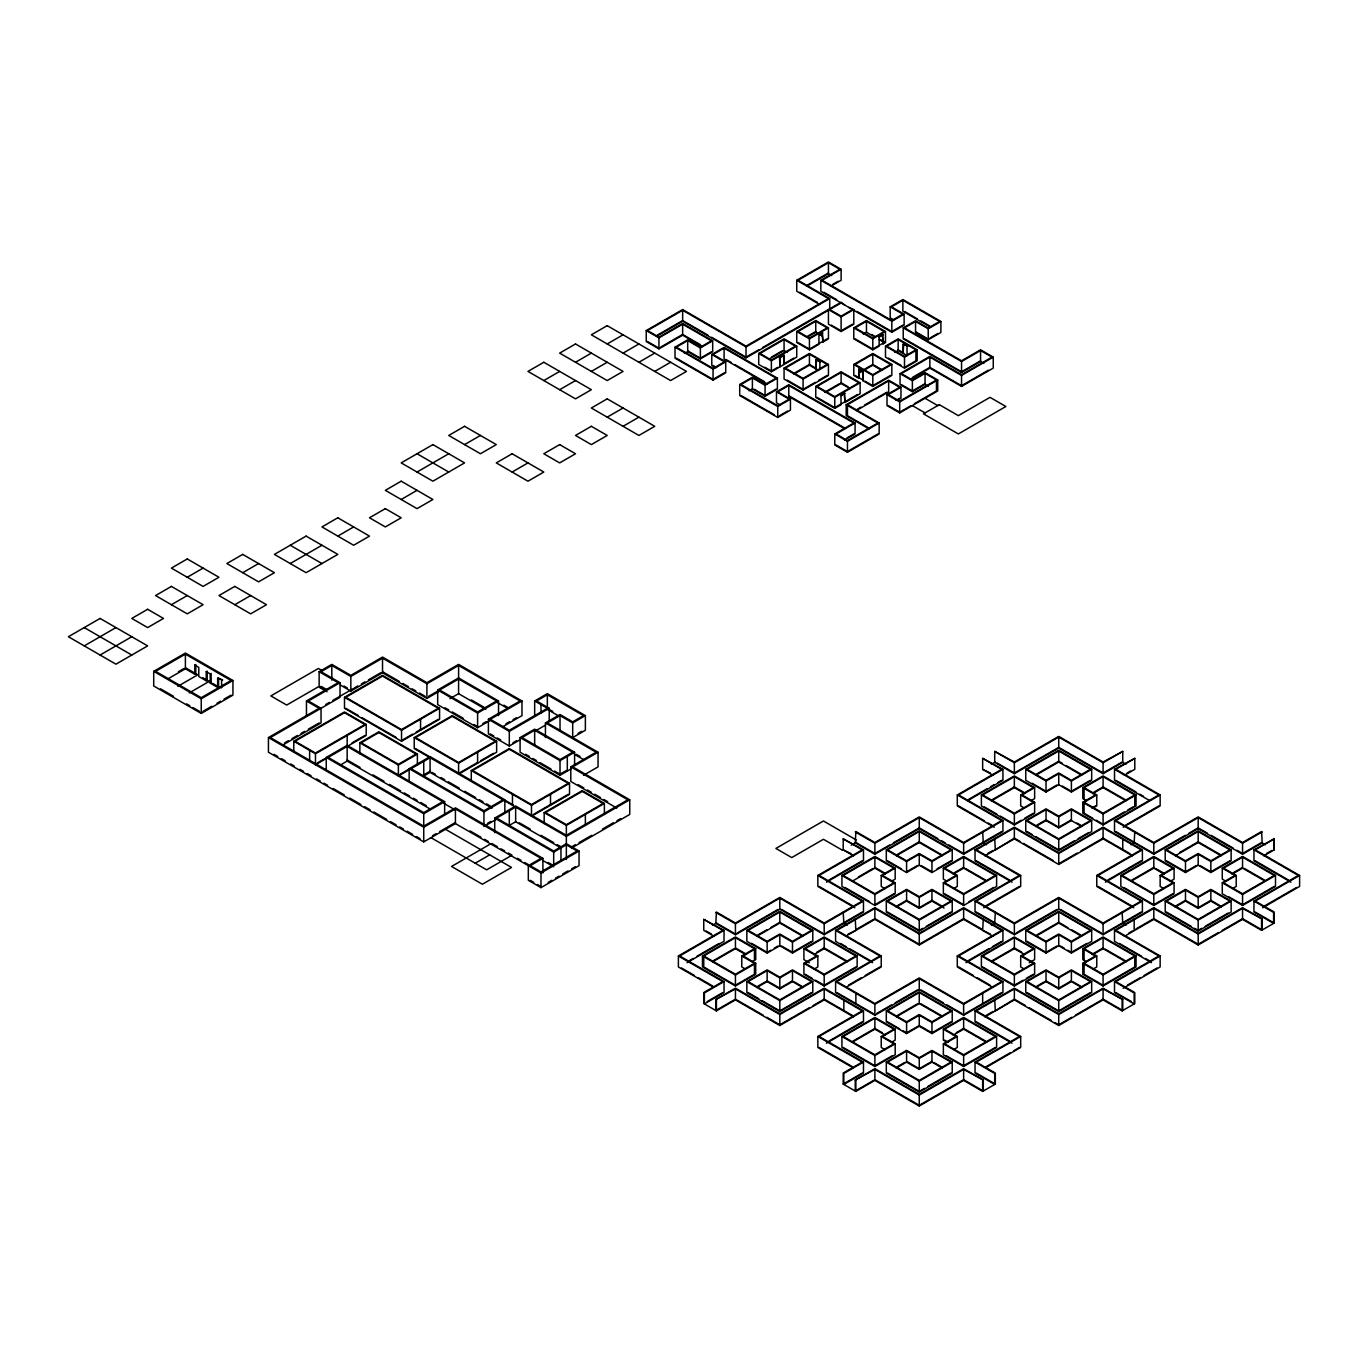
<?xml version="1.0" encoding="UTF-8"?>
<svg xmlns="http://www.w3.org/2000/svg" width="1368" height="1368" viewBox="0 0 1368 1368"><rect width="100%" height="100%" fill="white"/><g stroke="black" fill="none" stroke-linecap="round" stroke-linejoin="round"><path stroke-width="1.5" d="M187.262 577.262L203.097 568.113M84.252 645.884L115.938 627.587M543.814 380.56L559.666 371.412M575.518 362.263L591.352 353.115M607.204 343.966L623.056 334.801M171.41 604.707L187.262 595.559M702.417 346.6L682.649 335.177L658.931 348.874L646.243 341.538L646.243 330.56L682.649 309.561L746.039 346.155L828.444 298.583L796.74 280.269L796.74 291.264L819.637 304.466M852.52 309.561L841.115 316.145L829.709 309.561L829.709 298.583L746.039 346.891L682.649 310.279L647.509 330.56L658.931 337.161L682.649 323.464L712.677 340.803L712.677 351.781L700.382 358.895L687.694 351.576L684.445 353.457M100.086 655.033L131.79 636.736M242.717 572.696L258.569 563.548M417.035 472.046L448.738 453.749M464.573 444.6L480.424 435.452M559.666 389.709L575.518 380.56M591.352 371.412L607.204 362.263M623.056 353.115L638.907 343.966M657.17 335.245L682.649 320.539L707.991 335.177M656.76 336.203L682.649 321.275L746.039 357.869L841.115 302.961L891.833 332.253L904.128 325.139L904.128 314.161L891.457 306.842L902.863 300.259L939.628 321.48L928.222 328.063L915.551 320.745L903.239 327.858L903.239 338.837L961.55 372.506L980.565 361.528L983.831 363.409M646.243 330.56L658.931 337.879L682.649 324.199L711.411 340.803L700.382 347.181L687.694 339.863L675.023 347.181L675.023 358.159L713.053 380.116L725.724 372.797L725.724 361.819L713.053 354.5L724.099 348.122L776.118 378.166L765.071 384.528L752.4 377.209L739.712 384.528L739.712 395.506L777.759 417.462L790.43 410.143L790.43 399.165L777.759 391.846L788.789 385.485L853.786 423.003L834.771 433.981L834.771 444.959L847.459 452.278L879.145 433.981L879.145 423.003L847.459 404.706L847.459 415.684L868.577 427.893M660.744 347.079L682.649 334.442L700.313 344.651M290.255 563.548L321.959 545.251M337.81 536.102L353.645 526.936M401.2 499.491L417.035 490.342M638.907 362.263L654.742 353.115M712.677 340.803L700.382 347.917L687.694 340.598L676.288 347.181L713.053 368.402L724.459 361.819L711.788 354.5L711.788 365.478L715.413 367.564M234.8 604.707L250.652 595.559M796.74 280.269L828.444 261.972L841.115 269.291L841.115 280.269L830.735 286.271M840.858 302.824L820.834 291.264L820.834 280.269L839.849 269.291L828.444 262.707L798.006 280.269L829.709 298.583M654.742 371.412L670.594 362.263M807.308 285.16L828.444 272.95M806.966 286.083L828.444 273.685L831.693 275.567M841.115 269.291L822.1 280.269L891.833 320.539L902.863 314.161L890.192 306.842L890.192 317.821L893.817 319.907M153.712 671.346L185.398 653.049L232.936 680.495L232.936 695.132L201.25 713.429L153.712 685.984L153.712 671.346L201.25 698.791L232.936 680.495M185.398 654.143L155.61 671.346L201.25 697.697L231.038 680.495L185.398 654.143L185.398 668.781L167.871 678.904M711.411 351.781L700.382 358.159L687.694 350.841M832.924 284.27L838.122 281.278M711.788 354.5L724.099 347.387L777.383 378.166L777.383 389.145L765.071 396.241L752.4 388.922L749.134 390.803M512.128 472.046L527.962 462.897M607.204 417.154L623.056 408.006M178.353 671.756L183.637 668.713M194.82 674.236L194.82 665.087L195.778 664.523L195.778 673.689L194.82 674.236L185.398 668.781M675.023 347.181L713.053 369.138L725.724 361.819M623.056 426.303L638.907 417.154M758.847 349.729L746.039 357.133L711.616 337.263M762.506 347.609L841.115 302.243L844.843 305.115M177.874 686.308L197.762 674.817L185.398 667.687M206.243 680.819L206.243 671.671L207.184 671.124L207.184 680.272L206.243 680.819L198.787 676.51L198.787 667.362L194.82 665.087M724.459 372.797L713.053 379.381L676.288 358.159M758.71 353.474L784.069 338.837L796.74 346.155L796.74 357.133L771.381 371.771L758.71 364.452L758.71 353.474L771.381 360.793L796.74 346.155M822.886 332.886L818.936 335.177L818.936 344.326L809.428 349.815L796.74 342.496L796.74 331.518L815.755 320.539L828.444 327.858L828.444 338.837L822.886 342.034L822.254 332.527L822.886 342.034M784.069 339.572L759.975 353.474L771.381 360.058L795.475 346.155L784.069 339.572L784.069 350.55L768.577 359.476M815.755 321.258L798.006 331.518L809.428 338.101L827.161 327.858L815.755 321.258L815.755 332.253L806.881 337.366M848.793 307.407L853.786 309.561L853.786 324.199L841.115 331.518L828.444 324.199L828.444 309.561L841.115 316.88L853.786 309.561M189.28 692.892L209.167 681.418M771.381 357.133L782.257 350.858M807.12 336.511L815.755 331.518M217.649 678.254L222.556 679.999L217.649 678.254L217.649 687.403L218.606 686.856L218.606 677.707M206.243 671.671L210.193 673.962L210.193 683.111L211.151 682.564L211.151 673.398M796.74 331.518L809.428 338.837L828.444 327.858M784.069 355.304L780.102 357.595L780.102 366.744L779.469 357.219L784.069 355.304L784.069 364.452L783.436 354.928M819.62 334.048L822.254 332.527M777.383 378.166L765.071 385.263L752.4 377.944L740.994 384.528L777.759 405.766L789.165 399.165L776.477 391.846L776.477 402.825L780.102 404.928M777.845 367.308L771.381 371.036L764.866 367.274M783.436 364.093L793.748 358.125M827.161 338.837L809.428 349.079L798.006 342.496M842.739 329.842L852.52 324.199M784.069 368.112L809.428 353.474L828.444 364.452L828.444 375.43L803.084 390.068L784.069 379.09L784.069 368.112L803.084 379.09L828.444 364.452M883.112 334.715L879.145 337.007L879.145 346.155L872.801 349.815L853.786 338.837L853.786 327.858L866.474 320.539L885.489 331.518L885.489 342.496L883.112 343.864L882.48 334.356L883.112 343.864M890.192 306.842L902.863 299.524L940.893 321.48L940.893 332.458L928.222 339.777L915.551 332.458L915.551 321.48L904.505 327.858L961.55 360.793L980.565 349.815L993.254 357.133L993.254 368.112L961.55 386.409L929.864 368.112L910.25 379.432M809.428 354.209L785.335 368.112L803.084 378.355L827.161 364.452L809.428 354.209L809.428 365.188L793.936 374.131M866.474 321.258L855.068 327.858L872.801 338.101L884.224 331.518L866.474 321.258L866.474 332.253L875.349 337.366M202.994 711.326L211.766 706.264M217.016 703.237L220.522 701.203M224.027 699.185L231.038 695.132M815.909 359.784L820.509 361.699L815.909 359.784L815.909 368.933L816.559 359.425M794.928 372.814L809.428 364.452L816.559 368.573M863.208 334.134L866.474 332.253M820.834 280.269L891.833 321.258L904.128 314.161M776.118 389.145L765.071 395.506L754.213 389.23M776.477 391.846L788.789 384.75L855.068 423.003L855.068 433.981L844.689 439.983M853.786 327.858L872.801 338.837L885.489 331.518M882.48 334.356L879.145 337.007M902.863 325.139L891.833 331.518L856.966 311.391M815.123 382.39L803.084 389.333L787.113 380.116M818.56 380.389L827.161 375.43M884.224 342.496L872.801 349.079L855.068 338.837M739.712 384.528L777.759 406.484L790.43 399.165M326.046 690.344L319.137 686.343L319.137 671.705L331.808 664.386L350.841 675.365L382.527 657.067L426.901 682.683L458.588 664.386L521.977 700.98L521.977 715.618L502.62 726.801M520.199 739.712L509.306 746.005L488.393 733.915L488.393 719.277L520.079 700.98L458.588 665.481L426.901 683.778L382.527 658.162L350.841 676.459L331.808 665.481L321.035 671.705L340.051 682.683L340.051 697.321L270.334 737.574L423.738 826.152L455.424 807.855L542.908 858.352L542.908 872.989M844.979 393.334L841.012 395.608L841.012 404.757L834.771 408.365L815.755 397.387L815.755 386.409L841.115 371.771L860.13 382.749L860.13 393.727L844.979 402.483L844.347 392.958L844.979 402.483M858.813 378.32L853.786 375.43L853.786 364.452L872.801 353.474L891.833 364.452L891.833 375.43L872.801 386.409L862.763 380.612L862.763 371.463L858.813 369.172L858.813 378.32L858.813 369.172M885.489 346.155L898.16 338.837L917.176 349.815L917.176 360.793L904.505 368.112L885.489 357.133L885.489 346.155L904.505 357.133L917.176 349.815M841.115 372.506L817.021 386.409L834.771 396.652L858.865 382.749L841.115 372.506L841.115 383.485L825.622 392.428M872.801 354.209L855.068 364.452L872.801 374.695L890.551 364.452L872.801 354.209L872.801 365.188L858.608 373.378M915.91 349.815L898.16 339.572L886.755 346.155L904.505 356.398L915.91 349.815L915.91 360.793L904.505 367.376M915.551 321.48L928.222 328.799L940.893 321.48M779.384 415.804L787.54 411.084M903.085 344.223L907.668 346.155L903.085 344.223L903.085 353.389L903.718 343.864M824.818 392.154L839.302 383.792M858.984 372.438L872.801 364.452L881.454 369.446M894.911 352.431L898.16 350.55L907.035 355.663L907.035 346.514M862.763 371.463L862.763 380.612M929.847 338.101L938.003 333.399M306.466 715.618L306.466 700.98L338.152 682.683L319.137 671.705M340.051 682.683L308.364 700.98L321.035 708.299L321.035 722.937L283.005 744.91M815.755 386.409L834.771 397.387L860.13 382.749M853.786 364.452L872.801 375.43L891.833 364.452M844.347 392.958L841.012 395.608M857.445 394.548L834.771 407.63L817.021 397.387M890.551 375.43L872.801 385.673L864.969 381.159M268.436 737.574L423.738 827.247L455.424 808.95L540.993 858.352L528.322 865.67L528.322 880.308L540.993 887.627L579.04 865.67L579.04 851.033L540.993 872.989L455.424 823.587L423.738 841.884L268.436 752.229L268.436 737.574L319.137 708.299L306.466 700.98M325.823 704.434L329.346 702.417M332.869 700.382L353.252 688.6M354.346 687.967L357.869 685.932M361.391 683.914L364.914 681.88M368.437 679.845L380.766 672.731M869.073 428.902L846.193 415.684L846.193 404.706L888.653 380.184L900.965 387.298L900.965 398.276L897.34 400.362M928.308 386.255L925.059 384.374L912.37 391.693L900.058 384.579L900.058 373.601L929.864 356.398L961.55 374.695L991.988 357.133L980.565 350.55L961.55 361.528L903.239 327.858M340.461 685.111L350.841 691.096L382.527 672.799L426.901 698.415L439.231 691.302M847.459 404.706L888.653 380.92L899.699 387.298L887.011 394.617L887.011 405.595L899.699 412.914L937.73 390.957L937.73 379.979L925.059 372.66L912.37 379.979L901.341 373.601L929.864 357.133L961.55 375.43L993.254 357.133M344.497 697.321L382.527 675.365L439.573 708.299L439.573 719.277L401.542 741.251L344.497 708.299L344.497 697.321L401.542 730.255L439.573 708.299M857.257 409.288L860.951 407.151M864.644 405.031L886.806 392.24M912.336 377.5L929.864 367.376L961.55 385.673L988.397 370.181M856.402 410.52L888.653 391.898L888.653 380.92M284.732 742.807L288.357 740.721M291.965 738.635L297.403 735.488M301.028 733.402L304.654 731.316M308.279 729.212L319.137 722.937M900.965 387.298L888.294 394.617L899.699 401.2L936.464 379.979L936.464 390.957L914.405 403.697M900.058 373.601L912.37 380.697L925.059 373.378L936.464 379.979M293.778 752.229L293.778 741.234L344.497 711.959L366.197 724.493L366.197 735.471L315.478 764.746L315.478 753.768L366.197 724.493M855.068 423.003L836.036 433.981L847.459 440.581L877.88 423.003L846.193 404.706M896.074 400.362L899.699 398.276M925.059 383.638L912.37 390.957L901.341 384.579M887.011 394.617L899.699 401.935L937.73 379.979M846.877 437.982L853.786 433.981M980.565 360.793L961.55 371.771L904.505 338.837M834.771 433.981L847.459 441.3L879.145 423.003M910.729 405.817L899.699 412.178L888.294 405.595M877.88 433.981L847.459 451.56L836.036 444.959M489.812 720.662L477.603 727.708L437.674 704.64L437.674 690.002L458.588 677.929L498.533 700.98L498.533 715.618M428.663 696.312L437.469 691.233M326.251 769.979L326.251 757.427L347.164 745.355L444.651 801.631L444.651 814.182M317.308 762.968L324.609 758.744M352.055 742.892L364.914 735.471M359.852 753.768L359.852 742.79L378.868 731.812L417.394 754.059L417.394 765.037M449.952 698.655L458.588 693.661L485.76 709.342M340.256 765.088L347.164 761.087L429.877 808.847M401.542 740.515L412.572 734.137M416.248 732.017L438.307 719.277M414.23 737.574L452.261 715.618L496.635 741.234L496.635 752.229L458.588 774.185L458.588 763.207L414.23 737.574L414.23 748.57L566.352 836.395L629.742 799.801L629.742 814.439L571.79 847.904M437.674 690.002L477.603 713.07L498.533 700.98M359.852 742.79L398.379 765.037L417.394 754.059M482.801 723.604L486.256 721.62M521.977 700.98L490.291 719.277L509.306 730.255L547.337 708.299L534.666 700.98L534.666 715.618M409.152 781.231L409.152 768.696L430.065 756.607L504.86 799.801L504.86 812.353M400.157 774.254L409.032 769.124M534.666 700.98L547.337 693.661L585.367 715.618L585.367 730.255L572.696 737.574L572.696 722.937L585.367 715.618M545.439 737.574L545.439 722.937L560.025 714.524L572.696 721.842L583.469 715.618L547.337 694.756L536.564 700.98L549.235 708.299L549.235 720.851M505.989 723.757L509.512 721.723M513.034 719.688L516.557 717.653M424.61 774.408L430.065 771.244M492.035 808.129L430.065 772.356L423.738 776.015L423.738 761.377M488.393 719.277L509.306 731.367L549.235 708.299M458.588 763.207L496.635 741.234M570.952 768.97L560.025 775.28L520.079 752.229L520.079 737.574L534.666 729.161L574.594 752.229L574.594 764.763M458.588 773.45L476.97 762.831M480.647 760.711L493.523 753.289M512.932 742.807L516.557 740.721M534.666 730.255L521.977 737.574L560.025 759.548L572.696 752.229L534.666 730.255L534.666 744.91M572.696 722.937L560.025 715.618L547.337 722.937L598.055 752.229L598.055 766.867L583.555 775.229M534.717 731.333L545.61 725.04M471.276 770.526L509.306 748.57L569.533 783.334L569.533 794.312L531.485 816.269L531.485 805.29L471.276 770.526L471.276 779.674M326.251 757.427L423.738 813.704L444.651 801.631M578.083 733.368L581.674 731.299M520.079 737.574L560.025 760.642L574.594 752.229M432.527 835.711L436.05 833.676M439.573 831.641L455.424 822.493M502.962 799.801L483.947 810.779L411.05 768.696M409.152 768.696L483.947 811.874L504.86 799.801M616.797 808.061L570.798 781.504L570.798 766.867L596.14 752.229L545.439 722.937M566.352 770.526L560.025 774.185L554.587 771.039M598.055 752.229L572.696 766.867L629.742 799.801M494.72 832.736L494.72 818.098L515.65 806.026L566.352 835.301L627.844 799.801L570.798 766.867M487.401 823.416L490.873 821.416M485.691 825.502L496.156 819.466M531.485 805.29L569.533 783.334M560.966 860.472L560.966 847.921L515.65 821.758L509.306 825.417L509.306 810.779M533.332 814.473L568.25 794.312M544.173 823.587L544.173 812.609L582.204 790.653L604.382 803.461L604.382 814.439M490.599 843.902L451.543 866.457L482.374 884.241L511.495 867.432L445.506 829.316M475.226 863.208L489.727 854.846M511.085 855.718L486.666 869.826L431.005 837.678M544.173 812.609L566.352 825.417L604.382 803.461M542.908 858.352L530.22 865.67L540.993 871.895L577.125 851.033L566.352 844.808L553.681 852.127L494.72 818.098M571.773 846.809L575.398 844.723M579.023 842.62L591.677 835.318M602.519 829.059L613.377 822.784M616.985 820.697L620.61 818.611M548.226 882.36L551.834 880.274M555.459 878.188L559.067 876.101M562.676 874.015L568.096 870.886M571.704 868.8L575.329 866.714M714.113 936.345L703.75 930.36L703.75 919.381L724.031 930.36L724.031 941.338L687.044 962.679M826.511 882.172L863.482 860.814L863.482 849.836L819.107 875.452L863.482 901.085L863.482 912.063L824.186 934.754L779.811 909.121L735.437 934.754L715.789 923.4L716.422 912.063L735.437 923.041L779.811 897.425L824.186 923.041L862.216 901.085L817.842 875.452L817.842 886.43L854.829 907.788M853.581 855.821L843.201 849.836L843.201 838.858L863.482 849.836M967.809 800.588L1002.932 780.307L1002.932 769.329L958.575 794.945L1002.932 820.561L1002.932 831.539L963.636 854.231L919.262 828.615L874.887 854.231L855.239 842.893L855.872 831.539L874.887 842.517L919.262 816.901L963.636 842.517L1001.667 820.561L957.292 794.945L957.292 805.923L994.28 827.264M993.031 775.314L982.651 769.329L982.651 758.351L1002.932 769.329M994.707 751.391L1014.355 762.01L1058.729 736.394L1103.087 762.01L1122.752 751.391L1122.752 762.369L1103.087 773.724L1058.729 748.108L1014.355 773.724L994.707 762.369L994.707 751.391L1014.355 762.745L1058.729 737.113L1103.087 762.745L1122.752 751.391M712.523 925.281L716.422 923.041L733.71 933.01M843.201 849.836L850.981 853.598M851.255 845.185L856.539 842.141M982.651 769.329L990.432 773.091M991.441 764.25L995.34 762.01M713.515 987.234L678.391 966.954L678.391 955.975L722.766 930.36L703.75 919.381M817.842 875.452L862.216 849.836L843.201 838.858M957.292 794.945L1001.667 769.329L982.651 758.351M724.031 930.36L679.657 955.975L724.031 981.591L724.031 992.57L704.383 1003.907L704.383 992.929L724.031 981.591M715.789 912.422L735.437 923.759L779.811 898.143L824.186 923.759L863.482 901.085M855.239 831.915L874.887 843.252L919.262 817.636L963.636 843.252L1002.932 820.561M689.489 960.541L693.183 958.421M696.876 956.283L719.055 943.475M737.284 932.942L777.964 909.464M828.94 880.034L862.216 860.814M889.679 844.962L874.887 853.495L855.872 842.517M893.39 842.825L919.262 827.879L937.747 838.55M968.39 799.528L986.875 788.84M990.586 786.703L994.28 784.582M997.973 782.445L1001.667 780.307M755.717 948.657L743.046 955.975L755.717 963.294L755.717 974.273L735.437 985.986L702.468 966.954L702.468 955.975L735.437 936.943L755.717 948.657L755.717 959.635L752.092 961.721M746.842 930.36L779.811 911.327L812.78 930.36L812.78 941.338L792.482 953.051L779.811 945.733L767.14 953.051L746.842 941.338L746.842 930.36L767.14 942.073L779.811 934.754L792.482 942.073L812.78 930.36M895.185 868.133L882.497 875.452L895.185 882.77L895.185 893.766L874.887 905.462L841.936 886.43L841.936 875.452L874.887 856.419L895.185 868.133L895.185 879.111L891.56 881.214M886.31 849.836L919.262 830.803L952.231 849.836L952.231 860.814L931.95 872.528L919.262 865.209L906.591 872.528L886.31 860.814L886.31 849.836L906.591 861.549L919.262 854.231L931.95 861.549L952.231 849.836M1034.635 787.626L1021.964 794.945L1034.635 802.264L1034.635 813.242L1014.355 824.955L981.386 805.923L981.386 794.945L1014.355 775.913L1034.635 787.626L1034.635 798.604L1031.01 800.69M1025.761 769.329L1058.729 750.297L1091.681 769.329L1091.681 780.307L1071.4 792.021L1058.729 784.702L1046.041 792.021L1025.761 780.307L1025.761 769.329L1046.041 781.043L1058.729 773.724L1071.4 781.043L1091.681 769.329M745.406 969.04L741.781 966.954L741.781 955.975L754.452 963.294L754.452 974.273L735.437 985.251L703.75 966.954L703.75 955.975L735.437 937.678L754.452 948.657L754.452 959.635M779.811 912.063L748.108 930.36L767.14 941.338L779.811 934.019L792.482 941.338L811.498 930.36L779.811 912.063L779.811 923.041L802.708 936.259M881.231 875.452L893.903 868.133L874.887 857.155L843.201 875.452L874.887 893.749L893.903 882.77L881.231 875.452L881.231 886.43L884.857 888.533M919.262 831.539L887.575 849.836L906.591 860.814L919.262 853.495L931.95 860.814L950.965 849.836L919.262 831.539L919.262 842.517L896.382 855.735M1020.682 794.945L1033.37 787.626L1014.355 776.648L982.651 794.945L1014.355 813.242L1033.37 802.264L1020.682 794.945L1020.682 805.923L1024.307 808.009M1058.729 751.032L1027.026 769.329L1046.041 780.307L1058.729 772.988L1071.4 780.307L1090.416 769.329L1058.729 751.032L1058.729 762.01L1081.609 775.229M713.463 960.61L733.607 948.982M757.838 934.994L766.986 929.71M770.663 927.59L779.811 922.306L801.785 934.994M858.42 876.922L873.058 868.458M897.288 854.47L919.262 841.782L941.235 854.47M992.381 799.579L1014.355 786.891L1023.572 792.209M1036.739 773.963L1058.729 761.275L1062.389 763.395M712.54 961.875L735.437 948.657L745.816 954.642M756.914 936.259L779.811 923.041M852.007 881.351L874.887 868.133L885.267 874.135M991.458 800.844L1014.355 787.626L1024.717 793.611M1035.832 775.229L1058.729 762.01M741.781 955.975L754.452 948.657M770.748 950.23L767.14 952.316L751.579 943.321M774.374 948.127L777.999 946.04M906.591 871.792L917.449 865.516M1056.917 785.01L1046.041 791.285L1032.207 783.3M853.581 1016.851L824.186 999.888L779.811 1025.504L735.437 999.888L716.422 1010.866L703.75 1003.548L703.75 992.57L722.766 981.591L678.391 955.975M754.452 963.294L735.437 974.273L703.75 955.975M702.468 955.975L735.437 975.008L755.717 963.294M841.936 875.452L874.887 894.484L895.185 882.77M981.386 794.945L1014.355 813.977L1034.635 802.264M707.205 1001.547L722.766 992.57M811.498 941.338L792.482 952.316L781.624 946.04M825.913 933.01L843.201 923.041L847.1 925.281M844.928 922.032L862.216 912.063M874.887 904.744L893.903 893.766M937.131 868.8L950.965 860.814M1001.667 831.539L963.636 853.495L948.845 844.962M1021.263 820.236L1014.355 824.22L1000.265 816.097M1024.717 818.235L1033.37 813.242M1071.4 791.285L1090.416 780.307M763.173 1015.176L735.437 999.153L715.789 1010.507L715.789 999.529L735.437 988.175L779.811 1013.791L824.186 988.175L863.482 1010.866L863.482 1021.845L826.511 1043.203M746.842 981.591L767.14 969.878L779.811 977.197L792.482 969.878L812.78 981.591L812.78 992.57L779.811 1011.602L746.842 992.57L746.842 981.591L779.811 1000.624L812.78 981.591M803.905 948.657L824.186 936.943L857.137 955.975L857.137 966.954L824.186 985.986L803.905 974.273L803.905 963.294L816.576 955.975L803.905 948.657L803.905 959.635L809.326 962.764M872.562 962.679L835.591 941.338L835.591 930.36L874.887 907.668L919.262 933.284L963.636 907.668L1002.932 930.36L1002.932 941.338L965.962 962.679M886.31 901.085L906.591 889.371L919.262 896.69L931.95 889.371L952.231 901.085L952.231 912.063L919.262 931.078L886.31 912.063L886.31 901.085L919.262 920.1L952.231 901.085M943.356 868.133L963.636 856.419L996.605 875.452L996.605 886.43L963.636 905.462L943.356 893.766L943.356 882.77L956.027 875.452L943.356 868.133L943.356 879.111L946.981 881.214M1012.029 882.172L975.042 860.814L975.042 849.836L1014.355 827.144L1058.729 852.76L1103.087 827.144L1142.4 849.836L1142.4 860.814L1105.412 882.172M1025.761 820.561L1046.041 808.847L1058.729 816.166L1071.4 808.847L1091.681 820.561L1091.681 831.539L1058.729 850.571L1025.761 831.539L1025.761 820.561L1058.729 839.593L1091.681 820.561M1082.806 787.626L1103.087 775.913L1136.056 794.945L1136.056 805.923L1103.087 824.955L1082.806 813.242L1082.806 802.264L1095.494 794.945L1082.806 787.626L1082.806 798.604L1086.431 800.69M1149.633 800.588L1114.51 780.307L1114.51 769.329L1134.79 758.351L1134.79 769.329L1124.41 775.314M715.789 999.529L735.437 988.91L779.811 1014.526L824.186 988.91L862.216 1010.866L817.842 1036.482L817.842 1047.46L852.965 1067.741M767.14 970.613L748.108 981.591L779.811 999.888L811.498 981.591L792.482 970.613L779.811 977.932L767.14 970.613L767.14 981.591L779.811 988.91L792.482 981.591L802.862 987.576M817.842 955.975L805.171 963.294L824.186 974.273L855.872 955.975L824.186 937.678L805.171 948.657L817.842 955.975L817.842 966.954L814.216 969.04M992.433 987.234L957.292 966.954L957.292 955.975L1001.667 930.36L963.636 908.403L919.262 934.019L874.887 908.403L836.857 930.36L881.231 955.975L881.231 966.954L846.108 987.234M906.591 890.089L887.575 901.085L919.262 919.381L950.965 901.085L931.95 890.089L919.262 897.425L906.591 890.089L906.591 901.085L919.262 908.403L931.95 901.085L944.04 908.061M957.292 875.452L944.621 882.77L963.636 893.749L995.34 875.452L963.636 857.155L944.621 868.133L957.292 875.452L957.292 886.43L953.684 888.533M1133.73 907.788L1096.76 886.43L1096.76 875.452L1141.134 849.836L1103.087 827.879L1058.729 853.495L1014.355 827.879L976.325 849.836L1020.682 875.452L1020.682 886.43L983.712 907.788M1046.041 809.582L1027.026 820.561L1058.729 838.858L1090.416 820.561L1071.4 809.582L1058.729 816.901L1046.041 809.582L1046.041 820.561L1058.729 827.879L1071.4 820.561L1081.78 826.546M1084.072 798.604L1084.072 787.626L1103.087 776.648L1134.79 794.945L1134.79 805.923M1134.79 758.351L1115.775 769.329L1160.149 794.945L1160.149 805.923L1123.162 827.264M757.906 986.174L765.293 981.916M816.799 952.179L824.186 947.921L846.159 960.61M848.092 934.122L855.872 930.36L855.239 919.005M857.035 928.957L874.887 918.646L919.262 944.262L963.636 918.646L981.506 928.957M897.374 905.667L906.591 900.349L919.262 907.668L931.95 900.349L941.167 905.667M954.419 872.733L963.636 867.415M987.559 853.598L992.911 850.503M1036.824 825.16L1046.041 819.825L1058.729 827.144L1071.4 819.825M1093.87 792.209L1103.087 786.891L1125.077 799.579M1127.01 773.091L1130.584 771.022M756.76 987.576L767.14 981.591M813.806 954.642L824.186 948.657L847.066 961.875M845.51 936.345L874.887 919.381L919.262 944.997L963.636 919.381L993.031 936.345M896.211 907.07L906.591 901.085M953.274 874.135L963.636 868.133L986.533 881.351M984.96 855.821L1014.355 838.858L1058.729 864.473L1103.087 838.858L1132.482 855.821M1035.679 826.546L1046.041 820.561M1092.724 793.611L1103.087 787.626L1125.984 800.844M1092.724 818.235L1084.072 813.242L1084.072 802.264L1096.76 794.945L1096.76 805.923L1093.135 808.009M792.482 980.856L779.811 988.175L767.14 980.856M1091.869 808.009L1095.494 805.923M1134.79 794.945L1103.087 813.242L1084.072 802.264M803.905 963.294L824.186 975.008L857.137 955.975M943.356 882.77L963.636 894.484L996.605 875.452M1082.806 802.264L1103.087 813.977L1136.056 794.945M811.498 992.57L779.811 1010.866L762.198 1000.709M855.872 966.954L824.186 985.251L815.533 980.257M922.784 928.325L919.262 930.36L887.575 912.063M926.307 926.29L950.965 912.063M968.92 901.683L993.578 887.456M1074.564 840.687L1058.729 849.836L1035.832 836.617M1078.087 838.652L1088.654 832.565M1103.087 824.22L1124.222 812.028M1127.745 809.993L1133.029 806.932M1002.932 930.36L958.575 955.975L1002.932 981.591L1002.932 992.57L963.636 1015.261L919.262 989.645L874.887 1015.261L835.591 992.57L835.591 981.591L879.966 955.975L835.591 930.36M1142.4 849.836L1098.025 875.452L1142.4 901.085L1142.4 912.063L1103.087 934.754L1058.729 909.121L1014.355 934.754L975.042 912.063L975.042 901.085L1019.416 875.452L975.042 849.836M1160.149 794.945L1115.775 820.561L1153.805 842.517L1198.18 816.901L1242.554 842.517L1261.57 831.539L1262.202 842.893L1242.554 854.231L1198.18 828.615L1153.805 854.231L1114.51 831.539L1114.51 820.561L1158.884 794.945L1114.51 769.329M881.231 955.975L836.857 981.591L874.887 1003.548L919.262 977.932L963.636 1003.548L1001.667 981.591L957.292 955.975M1020.682 875.452L976.325 901.085L1014.355 923.041L1058.729 897.425L1103.087 923.041L1141.134 901.085L1096.76 875.452M809.394 1007.703L779.811 1024.769L766.867 1017.296M813.088 1005.565L824.186 999.153L852.76 1015.655M848.536 985.097L861.481 977.624M865.174 975.487L879.966 966.954M986.14 905.65L1019.416 886.43M1058.729 863.755L1077.215 853.068M1080.908 850.93L1103.087 838.122L1129.882 853.598M1125.59 825.143L1158.884 805.923M843.834 999.529L843.834 1010.507M855.872 992.57L855.872 1003.548M983.284 919.005L982.651 930.36L990.432 934.122M995.34 912.063L994.707 923.4M1122.752 838.499L1122.752 849.477M1134.79 831.539L1134.158 842.893M991.441 925.281L995.34 923.041L1012.628 933.01M1130.891 844.774L1134.79 842.517M863.482 1010.866L819.107 1036.482L863.482 1062.098L863.482 1073.076L843.834 1084.431L843.834 1073.452L863.482 1062.098M835.591 981.591L874.887 1004.283L919.262 978.667L963.636 1004.283L1002.932 981.591M975.042 901.085L1014.355 923.759L1058.729 898.143L1103.087 923.759L1142.4 901.085M1114.51 820.561L1153.805 843.252L1198.18 817.636L1242.554 843.252L1262.202 831.915M828.94 1041.065L862.216 1021.845M876.751 1013.466L891.526 1004.916M895.236 1002.778L917.415 989.97M968.39 960.541L988.722 948.811M992.433 946.673L1001.667 941.338M1016.202 932.942L1056.865 909.464M1107.841 880.034L1141.134 860.814M1185.235 835.352L1153.805 853.495L1115.775 831.539M1188.929 833.215L1198.18 827.879L1207.414 833.215M895.185 1029.164L882.497 1036.482L895.185 1043.801L895.185 1054.779L874.887 1066.493L841.936 1047.46L841.936 1036.482L874.887 1017.45L895.185 1029.164L895.185 1040.142L891.56 1042.245M886.31 1010.866L919.262 991.834L952.231 1010.866L952.231 1021.845L931.95 1033.558L919.262 1026.239L906.591 1033.558L886.31 1021.845L886.31 1010.866L906.591 1022.58L919.262 1015.261L931.95 1022.58L952.231 1010.866M1034.635 948.657L1021.964 955.975L1034.635 963.294L1034.635 974.273L1014.355 985.986L981.386 966.954L981.386 955.975L1014.355 936.943L1034.635 948.657L1034.635 959.635L1029.198 962.764M1025.761 930.36L1058.729 911.327L1091.681 930.36L1091.681 941.338L1071.4 953.051L1058.729 945.733L1046.041 953.051L1025.761 941.338L1025.761 930.36L1046.041 942.073L1058.729 934.754L1071.4 942.073L1091.681 930.36M1174.086 868.133L1161.415 875.452L1174.086 882.77L1174.086 893.766L1153.805 905.462L1120.837 886.43L1120.837 875.452L1153.805 856.419L1174.086 868.133L1174.086 879.111L1170.461 881.214M1165.211 849.836L1198.18 830.803L1231.132 849.836L1231.132 860.814L1210.851 872.528L1198.18 865.209L1185.492 872.528L1165.211 860.814L1165.211 849.836L1185.492 861.549L1198.18 854.231L1210.851 861.549L1231.132 849.836M881.231 1036.482L893.903 1029.164L874.887 1018.185L843.201 1036.482L874.887 1054.779L893.903 1043.801L881.231 1036.482L881.231 1047.46L884.857 1049.564M919.262 992.57L887.575 1010.866L906.591 1021.845L919.262 1014.526L931.95 1021.845L950.965 1010.866L919.262 992.57L919.262 1003.548L942.159 1016.766M1020.682 955.975L1033.37 948.657L1014.355 937.678L982.651 955.975L1014.355 974.273L1033.37 963.294L1020.682 955.975L1020.682 966.954L1024.307 969.04M1058.729 912.063L1027.026 930.36L1046.041 941.338L1058.729 934.019L1071.4 941.338L1090.416 930.36L1058.729 912.063L1058.729 923.041L1035.832 936.259M1160.149 875.452L1172.821 868.133L1153.805 857.155L1122.119 875.452L1153.805 893.749L1172.821 882.77L1160.149 875.452L1160.149 886.43L1163.775 888.533M1198.18 831.539L1166.476 849.836L1185.492 860.814L1198.18 853.495L1210.851 860.814L1229.866 849.836L1198.18 831.539L1198.18 842.517L1175.283 855.735M852.914 1041.116L874.887 1028.428L882.275 1032.686M897.288 1015.501L917.432 1003.873M992.381 960.61L1014.355 947.921L1021.725 952.179M1036.739 934.994L1058.729 922.306L1067.878 927.59M1131.832 880.086L1153.805 867.415M1179.866 852.367L1198.18 841.782L1220.153 854.47M852.007 1042.382L874.887 1029.164L885.267 1035.149M896.382 1016.766L919.262 1003.548M991.458 961.875L1014.355 948.657L1024.717 954.642M1130.909 881.351L1153.805 868.133L1164.185 874.135M1056.917 946.04L1046.041 952.316L1027.026 941.338M1196.367 865.516L1185.492 871.792L1166.476 860.814M985.558 1067.741L1020.682 1047.46L1020.682 1036.482L976.325 1062.098L995.34 1073.076L995.34 1084.072L982.651 1091.39L963.636 1080.395L919.262 1106.028L874.887 1080.395L855.872 1091.39L843.201 1084.072L843.201 1073.076L862.216 1062.098L817.842 1036.482M841.936 1036.482L874.887 1055.515L895.185 1043.801M981.386 955.975L1014.355 975.008L1034.635 963.294M1120.837 875.452L1153.805 894.484L1174.086 882.77M843.201 1084.072L862.216 1073.076M892.175 1055.788L874.887 1065.757L843.201 1047.46M950.965 1021.845L931.95 1032.823L919.262 1025.504L906.591 1032.823L903.136 1030.822M965.363 1013.534L1001.667 992.57M1022.99 980.257L1014.355 985.251L982.651 966.954M1026.445 978.257L1033.37 974.273M1086.961 943.321L1071.4 952.316L1067.775 950.23M1104.831 933.01L1122.119 923.041L1126.001 925.281M1123.846 922.032L1141.134 912.063M1172.821 893.766L1153.805 904.744L1123.863 887.456M1229.866 860.814L1210.851 871.792L1199.993 865.516M855.239 1080.036L874.887 1068.699L919.262 1094.314L963.636 1068.699L983.284 1080.036L983.284 1091.014L963.636 1079.677L919.262 1105.293L874.887 1079.677L855.239 1091.014L855.239 1080.036L874.887 1069.417L919.262 1095.05L963.636 1069.417L983.284 1080.036M886.31 1062.098L906.591 1050.402L919.262 1057.72L931.95 1050.402L952.231 1062.098L952.231 1073.076L919.262 1092.109L886.31 1073.076L886.31 1062.098L919.262 1081.13L952.231 1062.098M943.356 1029.164L963.636 1017.45L996.605 1036.482L996.605 1047.46L963.636 1066.493L943.356 1054.779L943.356 1043.801L956.027 1036.482L943.356 1029.164L943.356 1040.142L946.981 1042.245M1012.029 1043.203L975.042 1021.845L975.042 1010.866L1014.355 988.175L1058.729 1013.791L1103.087 988.175L1122.752 999.529L1122.752 1010.507M1025.761 981.591L1046.041 969.878L1058.729 977.197L1071.4 969.878L1091.681 981.591L1091.681 992.57L1058.729 1011.602L1025.761 992.57L1025.761 981.591L1058.729 1000.624L1091.681 981.591M1082.806 948.657L1103.087 936.943L1136.056 955.975L1136.056 966.954L1103.087 985.986L1082.806 974.273L1082.806 963.294L1095.494 955.975L1082.806 948.657L1082.806 959.635L1086.431 961.721M1151.48 962.679L1114.51 941.338L1114.51 930.36L1153.805 907.668L1198.18 933.284L1242.554 907.668L1262.202 919.005L1262.202 929.984M1165.211 901.085L1185.492 889.371L1198.18 896.69L1210.851 889.371L1231.132 901.085L1231.132 912.063L1198.18 931.078L1165.211 912.063L1165.211 901.085L1198.18 920.1L1231.132 901.085M1222.274 868.133L1242.554 856.419L1275.506 875.452L1275.506 886.43L1242.554 905.462L1222.274 893.766L1222.274 882.77L1234.945 875.452L1222.274 868.133L1222.274 879.111L1225.882 881.214M1290.93 882.172L1253.96 860.814L1253.96 849.836L1274.241 838.858L1274.241 849.836L1263.878 855.821M906.591 1051.12L887.575 1062.098L919.262 1080.395L950.965 1062.098L931.95 1051.12L919.262 1058.439L906.591 1051.12L906.591 1062.098L919.262 1069.417L931.95 1062.098L942.313 1068.1M957.292 1036.482L944.621 1043.801L963.636 1054.779L995.34 1036.482L963.636 1018.185L944.621 1029.164L957.292 1036.482L957.292 1047.46L953.684 1049.564M1122.752 999.529L1103.087 988.91L1058.729 1014.526L1014.355 988.91L976.325 1010.866L1020.682 1036.482M1046.041 970.613L1027.026 981.591L1058.729 999.888L1090.416 981.591L1071.4 970.613L1058.729 977.932L1046.041 970.613L1046.041 981.591L1058.729 988.91L1071.4 981.591L1081.78 987.576M1084.072 959.635L1084.072 948.657L1103.087 937.678L1134.79 955.975L1134.79 966.954L1103.087 985.251L1084.072 974.273L1084.072 963.294L1096.76 955.975L1096.76 966.954L1093.135 969.04M1262.202 919.005L1242.554 908.403L1198.18 934.019L1153.805 908.403L1115.775 930.36L1160.149 955.975L1160.149 966.954L1123.162 988.295M1185.492 890.089L1166.476 901.085L1198.18 919.381L1229.866 901.085L1210.851 890.089L1198.18 897.425L1185.492 890.089L1185.492 901.085L1198.18 908.403L1210.851 901.085L1221.231 907.07M1236.21 875.452L1223.539 882.77L1242.554 893.749L1274.241 875.452L1242.554 857.155L1223.539 868.133L1236.21 875.452L1236.21 886.43L1232.585 888.533M1274.241 838.858L1255.225 849.836L1299.6 875.452L1299.6 886.43L1262.63 907.788M897.374 1066.698L904.744 1062.44M956.266 1032.686L963.636 1028.428L985.61 1041.116M985.764 1015.655L992.911 1011.533M1036.824 986.174L1044.194 981.916M1092.023 954.317L1103.087 947.921M1128.788 933.079L1132.362 931.027M1135.936 928.957L1153.805 918.646L1198.18 944.262L1218.512 932.514M1176.275 905.667L1185.492 900.349L1198.18 907.668L1210.851 900.349L1220.068 905.667M1233.337 872.733L1242.554 867.415M1266.46 853.598L1271.83 850.503M896.211 1068.1L906.591 1062.098M953.274 1035.149L963.636 1029.164L986.533 1042.382M984.96 1016.851L1014.355 999.888L1058.729 1025.504L1103.087 999.888L1122.119 1010.866L1134.79 1003.548L1134.79 992.57L1115.775 981.591L1160.149 955.975M1035.679 987.576L1046.041 981.591M1092.724 954.642L1103.087 948.657L1125.984 961.875M1124.41 936.345L1153.805 919.381L1198.18 944.997L1242.554 919.381L1261.57 930.36L1274.241 923.041L1274.241 912.063L1255.225 901.085L1299.6 875.452M1175.129 907.07L1185.492 901.085M1232.175 874.135L1242.554 868.133L1265.434 881.351M931.95 1061.38L919.262 1068.699L906.591 1061.38M1071.4 980.856L1058.729 988.175L1046.041 980.856M1134.79 955.975L1103.087 974.273L1084.072 963.294M943.356 1043.801L963.636 1055.515L996.605 1036.482M1082.806 963.294L1103.087 975.008L1136.056 955.975M1222.274 882.77L1242.554 894.484L1275.506 875.452M924.546 1088.33L919.262 1091.39L887.575 1073.076M928.068 1086.295L950.965 1073.076M995.34 1047.46L963.636 1065.757L946.348 1055.788M1090.416 992.57L1058.729 1010.866L1027.026 992.57M1201.702 928.325L1198.18 930.36L1194.657 928.325M1205.225 926.29L1228.105 913.072M1274.241 886.43L1242.554 904.744L1228.72 896.758M975.042 1062.098L994.707 1073.452L994.707 1084.431L975.042 1073.076L975.042 1062.098L1019.416 1036.482L975.042 1010.866M1114.51 981.591L1134.158 992.929L1134.158 1003.907L1114.51 992.57L1114.51 981.591L1158.884 955.975L1114.51 930.36M1253.96 901.085L1273.608 912.422L1273.608 923.4L1253.96 912.063L1253.96 901.085L1298.335 875.452L1253.96 849.836M986.14 1066.681L1010.183 1052.796M1013.876 1050.675L1019.416 1047.46M1071.657 1017.296L1058.729 1024.769L1055.019 1022.648M1075.368 1015.176L1103.087 999.153L1120.956 1009.464M1127.454 985.097L1140.382 977.624M1144.093 975.487L1157.02 968.014M1222.205 930.377L1242.554 918.646L1260.407 928.957M1265.058 905.65L1296.488 887.507M904.675 311.545L917.347 318.864M920.972 320.95L930.035 326.183M930.445 327.157L902.863 311.237L902.863 300.259M915.551 331.723L926.41 337.999M823.929 292.307L836.771 299.729M799.767 292.273L817.38 302.431M871.655 334.51L875.11 336.511M880.308 339.503L885.489 342.496M898.16 349.815L903.718 353.012M878.889 339.418L882.445 341.47M831.334 325.139L839.49 329.842M888.533 358.159L900.948 365.324M815.755 332.253L822.271 336.015M872.801 365.188L881.676 370.3M925.059 398.276L937.73 405.595M859.446 368.813L863.413 371.104M912.37 405.595L925.059 412.914M855.068 375.43L863.413 380.253M841.115 382.749L848.023 386.751M784.069 350.55L787.318 352.431M809.428 365.188L818.56 370.454M841.115 383.485L849.99 388.597M725.929 359.442L731.435 362.623M735.112 364.743L764.524 381.706M788.789 395.728L844.022 427.603M767.14 383.963L724.099 359.1L724.099 348.122M844.757 428.765L788.789 396.464L788.789 385.485M713.053 365.478L716.678 367.564M647.509 341.538L658.931 348.139M740.994 395.506L774.083 414.624M1126.001 764.25L1122.119 762.01L1103.087 772.988L1058.729 747.373L1014.355 772.988L997.067 763.002M1265.468 844.774L1261.57 842.517L1242.554 853.495L1236.997 850.298M1274.241 849.836L1273.608 838.499M1115.775 780.307L1136.107 792.055M1139.8 794.175L1143.511 796.313M1211.125 835.352L1233.303 848.16M1255.225 860.814L1288.502 880.034M1066.048 765.499L1080.703 773.963M1244.384 868.458L1264.528 880.086M1198.18 842.517L1221.06 855.735M1084.072 787.626L1096.76 794.945M1062.338 786.053L1069.588 790.242M1096.178 820.236L1101.36 823.228M1255.225 912.063L1274.241 923.041M1076.924 823.023L1080.617 825.16M1155.652 868.475L1163.022 872.733M417.035 453.749L448.738 472.046M984.413 806.932L996.742 814.063M1027.026 831.539L1032.31 834.6M1166.476 912.063L1191.135 926.29M958.575 805.923L984.447 820.868M988.141 823.006L991.851 825.143M1019.895 841.337L1014.355 838.122L995.34 849.836L994.707 838.499M1023.589 843.475L1053.172 860.54M1098.025 886.43L1131.302 905.65M982.651 831.539L983.284 842.893M1122.119 912.063L1122.752 923.4M1134.158 919.005L1134.158 929.984M982.651 842.517L986.55 844.774M941.458 840.687L945.151 842.825M976.325 860.814L1009.601 880.034M1060.576 909.464L1101.24 932.942M1119.469 943.475L1141.647 956.283M1145.358 958.421L1149.052 960.541M965.466 868.458L985.61 880.086M1071.537 929.71L1080.703 934.994M1104.934 948.982L1125.077 960.61M919.262 842.517L942.159 855.735M1058.729 923.041L1081.609 936.259M1084.072 948.657L1096.76 955.975M921.074 865.516L931.95 871.792M1060.525 946.04L1064.15 948.127M856.471 840.055L823.433 820.988L775.895 848.434L791.747 857.582L823.433 839.285L842.449 850.263M887.575 860.814L901.409 868.8M944.621 893.766L963.636 904.744M976.325 912.063L993.613 922.032M1115.775 992.57L1131.336 1001.547M874.887 867.415L884.121 872.733M1073.247 981.916L1080.617 986.174M290.255 545.251L321.959 563.548M549.149 709.342L552.775 711.446M547.337 709.411L558.178 715.669M844.962 887.456L869.603 901.683M819.107 886.43L852.384 905.65M958.575 966.954L973.366 975.487M977.06 977.624L990.005 985.097M1025.436 1005.565L1014.355 999.153L995.34 1010.866L994.707 999.529M1029.146 1007.703L1051.325 1020.511M503.869 705.17L507.494 707.256M496.567 702.058L507.425 708.316M576.321 754.315L579.946 756.401M574.423 754.315L583.469 759.548M843.201 912.063L843.834 923.4M982.651 992.57L982.651 1003.548M471.293 699.903L484.016 707.239M382.527 671.705L399.165 681.315M402.859 683.453L408.416 686.65M412.11 688.788L415.804 690.926M419.497 693.063L425.055 696.261M445.01 707.786L448.636 709.872M452.261 711.959L463.119 718.234M473.995 724.51L477.603 726.596M490.291 733.915L493.745 735.916M497.2 737.916L500.654 739.917M525.603 754.315L529.228 756.401M532.853 758.488L536.478 760.591M540.086 762.677L550.962 768.953M578.219 784.685L583.743 787.882M587.419 790.003L591.096 792.123M594.772 794.244L600.296 797.441M603.972 799.562L607.666 801.682M781.658 909.464L822.339 932.942M840.551 943.475L846.108 946.673M849.802 948.811L870.134 960.541M921.109 989.97L943.304 1002.778M946.998 1004.916L961.79 1013.466M976.325 1021.845L1009.601 1041.065M921.091 1003.873L941.235 1015.501M322.061 670.594L318.385 668.473L270.847 695.919L286.699 705.067L318.385 686.77L327.037 691.763M343.915 686.018L347.369 688.001M944.621 1040.142L948.246 1042.245M321.035 686.343L326.234 689.335M345.762 708.299L358.365 715.584M361.956 717.653L396.139 737.386M415.496 748.57L429.86 756.863M505.733 800.656L513.103 804.914M805.171 974.273L812.079 978.257M836.857 992.57L873.16 1013.534M887.575 1021.845L899.665 1028.839M976.325 1073.076L995.34 1084.072M579.04 851.033L566.352 843.714L553.681 851.033L496.635 818.098L515.65 807.12L515.65 821.758M431.895 772.304L435.537 774.408M441.009 777.571L444.668 779.674M448.311 781.778L459.255 788.105M464.727 791.268L475.671 797.578M479.33 799.699L482.972 801.802M486.632 803.905L490.274 806.009M519.259 822.749L530.134 829.025M540.993 835.301L553.681 842.62M557.306 844.706L560.914 846.792M706.162 931.027L711.531 934.122M735.437 947.921L746.5 954.317M794.329 981.916L801.716 986.174M933.78 1062.44L941.167 1066.698M347.164 746.449L442.753 801.631L423.738 812.609L328.149 757.427M548.158 862.49L551.834 864.61M443.813 803.341L454.757 809.668M542.617 860.386L553.681 866.765M347.164 759.992L360.041 767.414M372.917 774.852L383.963 781.231M389.47 784.411L400.516 790.789M404.193 792.91L409.699 796.091M413.375 798.211L417.069 800.331M420.745 802.469L426.252 805.649M470.011 830.906L480.938 837.216M484.58 839.319L488.222 841.423M491.881 843.526L497.336 846.689M500.979 848.793L504.638 850.896M508.28 852.999L511.923 855.103M517.395 858.266L521.037 860.369M524.679 862.473L528.322 864.576M202.72 677.69L211.151 682.564M212.638 683.419L218.606 686.856M748.108 992.57L758.676 998.674M210.193 683.111L217.649 687.403M293.778 741.234L315.478 753.768M530.22 880.308L533.811 882.394M537.402 884.463L540.993 886.532M681.503 968.014L694.448 975.487M698.142 977.624L712.933 986.157M819.107 1047.46L852.384 1066.681M84.252 627.587L131.79 655.033M160.501 688.805L173.531 696.346M186.578 703.87L189.827 705.751M193.093 707.632L199.608 711.394M274.027 754.349L277.721 756.487M281.415 758.624L285.108 760.762M290.666 763.96L294.359 766.097M299.9 769.295L303.593 771.432M307.287 773.57L310.998 775.69M316.538 778.905L320.232 781.025M323.925 783.163L327.619 785.3M333.176 788.498L344.257 794.911M349.798 798.108L360.896 804.504M364.589 806.641L370.129 809.839M373.823 811.976L386.768 819.449M390.461 821.587L396.002 824.784M399.695 826.922L403.406 829.042M407.1 831.18L412.64 834.377M416.334 836.515L420.027 838.652M1261.57 919.381L1261.57 930.36M1242.554 843.252L1242.554 854.231M1242.554 857.155L1242.554 868.133M1242.554 894.484L1242.554 905.462M1242.554 908.403L1242.554 919.381M1210.851 861.549L1210.851 872.528M1210.851 890.089L1210.851 901.085M1198.18 817.636L1198.18 828.615M1198.18 854.231L1198.18 865.209M1198.18 897.425L1198.18 908.403M1198.18 920.1L1198.18 931.078M1198.18 934.019L1198.18 944.997M1185.492 861.549L1185.492 872.528M1153.805 843.252L1153.805 854.231M1153.805 857.155L1153.805 868.133M1153.805 894.484L1153.805 905.462M1153.805 908.403L1153.805 919.381M1122.119 999.888L1122.119 1010.866M1103.087 762.745L1103.087 773.724M1103.087 776.648L1103.087 787.626M1103.087 813.977L1103.087 824.955M1103.087 827.879L1103.087 838.858M1103.087 923.759L1103.087 934.754M1103.087 937.678L1103.087 948.657M1103.087 975.008L1103.087 985.986M1103.087 988.91L1103.087 999.888M1071.4 781.043L1071.4 792.021M1071.4 809.582L1071.4 820.561M1071.4 942.073L1071.4 953.051M1071.4 970.613L1071.4 981.591M1058.729 737.113L1058.729 748.108M1058.729 773.724L1058.729 784.702M1058.729 816.901L1058.729 827.879M1058.729 839.593L1058.729 850.571M1058.729 853.495L1058.729 864.473M1058.729 898.143L1058.729 909.121M1058.729 934.754L1058.729 945.733M1058.729 977.932L1058.729 988.91M1058.729 1000.624L1058.729 1011.602M1058.729 1014.526L1058.729 1025.504M1046.041 781.043L1046.041 792.021M1046.041 942.073L1046.041 953.051M1014.355 762.745L1014.355 773.724M1014.355 776.648L1014.355 787.626M1014.355 813.977L1014.355 824.955M1014.355 827.879L1014.355 838.858M1014.355 923.759L1014.355 934.754M1014.355 937.678L1014.355 948.657M1014.355 975.008L1014.355 985.986M1014.355 988.91L1014.355 999.888M982.651 1080.395L982.651 1091.39M980.565 350.55L980.565 361.528M963.636 843.252L963.636 854.231M963.636 857.155L963.636 868.133M963.636 894.484L963.636 905.462M963.636 908.403L963.636 919.381M963.636 1004.283L963.636 1015.261M963.636 1018.185L963.636 1029.164M963.636 1055.515L963.636 1066.493M963.636 1069.417L963.636 1080.395M961.55 361.528L961.55 372.506M961.55 375.43L961.55 386.409M931.95 861.549L931.95 872.528M931.95 890.089L931.95 901.085M931.95 1022.58L931.95 1033.558M931.95 1051.12L931.95 1062.098M929.864 357.133L929.864 368.112M928.222 328.799L928.222 339.777M925.059 373.378L925.059 384.374M919.262 817.636L919.262 828.615M919.262 854.231L919.262 865.209M919.262 897.425L919.262 908.403M919.262 920.1L919.262 931.078M919.262 934.019L919.262 944.997M919.262 978.667L919.262 989.645M919.262 1015.261L919.262 1026.239M919.262 1058.439L919.262 1069.417M919.262 1081.13L919.262 1092.109M919.262 1095.05L919.262 1106.028M912.37 380.697L912.37 391.693M906.591 861.549L906.591 872.528M906.591 1022.58L906.591 1033.558M904.505 357.133L904.505 368.112M899.699 401.935L899.699 412.914M898.16 339.572L898.16 350.55M891.833 321.258L891.833 332.253M874.887 843.252L874.887 854.231M874.887 857.155L874.887 868.133M874.887 894.484L874.887 905.462M874.887 908.403L874.887 919.381M874.887 1004.283L874.887 1015.261M874.887 1018.185L874.887 1029.164M874.887 1055.515L874.887 1066.493M874.887 1069.417L874.887 1080.395M872.801 338.837L872.801 349.815M872.801 375.43L872.801 386.409M855.872 1080.395L855.872 1091.39M847.459 441.3L847.459 452.278M841.115 316.88L841.115 331.518M834.771 397.387L834.771 408.365M828.444 262.707L828.444 273.685M824.186 923.759L824.186 934.754M824.186 937.678L824.186 948.657M824.186 975.008L824.186 985.986M824.186 988.91L824.186 999.888M819.877 362.075L819.877 369.394M809.428 338.837L809.428 349.815M803.084 379.09L803.084 390.068M792.482 942.073L792.482 953.051M792.482 970.613L792.482 981.591M779.811 898.143L779.811 909.121M779.811 934.754L779.811 945.733M779.811 977.932L779.811 988.91M779.811 1000.624L779.811 1011.602M779.811 1014.526L779.811 1025.504M777.759 406.484L777.759 417.462M771.381 360.793L771.381 371.771M767.14 942.073L767.14 953.051M765.071 385.263L765.071 396.241M752.4 377.944L752.4 388.922M746.039 346.891L746.039 357.869M735.437 923.759L735.437 934.754M735.437 937.678L735.437 948.657M735.437 975.008L735.437 985.986M735.437 988.91L735.437 999.888M716.422 999.888L716.422 1010.866M713.053 369.138L713.053 380.116M700.382 347.917L700.382 358.895M687.694 340.598L687.694 351.576M682.649 310.279L682.649 321.275M682.649 324.199L682.649 335.177M658.931 337.879L658.931 348.874M585.367 814.439L585.367 825.417M567.31 756.436L567.31 771.073M566.352 825.417L566.352 834.566M566.352 836.395L566.352 859.446M560.025 715.618L560.025 730.255M560.025 760.642L560.025 775.28M553.681 852.127L553.681 864.679M550.5 794.312L550.5 805.29M547.337 694.756L547.337 707.307M540.993 704.64L540.993 713.002M540.993 872.989L540.993 887.627M512.47 794.312L512.47 805.29M509.306 731.367L509.306 746.005M483.947 811.874L483.947 826.511M477.603 713.07L477.603 727.708M477.603 752.229L477.603 763.207M458.588 665.481L458.588 693.661M455.424 808.95L455.424 823.587M430.065 772.356L430.065 757.718L398.379 776.015L398.379 765.037M426.901 683.778L426.901 698.415M423.738 813.704L423.738 826.255M423.738 827.247L423.738 841.884M420.557 719.277L420.557 730.255M401.542 730.255L401.542 741.251M382.527 658.162L382.527 672.799M350.841 676.459L350.841 691.096M347.164 735.471L347.164 761.087M331.808 665.481L331.808 680.118M309.63 750.399L309.63 761.377M221.616 680.546L221.616 687.865M201.25 698.791L201.25 713.429M187.262 558.965L171.41 568.113L203.097 586.41L218.948 577.262L187.262 558.965M100.086 618.439L68.4 636.736L115.938 664.181L147.641 645.884L100.086 618.439M543.814 362.263L527.962 371.412L575.518 398.858L591.352 389.709L543.814 362.263M575.518 343.966L559.666 353.115L607.204 380.56L623.056 371.412L575.518 343.966M607.204 325.652L591.352 334.801L670.594 380.56L686.445 371.412L607.204 325.652M171.41 586.41L155.559 595.559L187.262 613.856L203.097 604.707L171.41 586.41M147.641 609.29L131.79 618.439L147.641 627.587L163.476 618.439L147.641 609.29M242.717 554.399L226.866 563.548L258.569 581.845L274.421 572.696L242.717 554.399M432.887 444.6L401.2 462.897L432.887 481.194L464.573 462.897L432.887 444.6M464.573 426.303L448.738 435.452L480.424 453.749L496.276 444.6L464.573 426.303M306.107 536.102L274.421 554.399L306.107 572.696L337.81 554.399L306.107 536.102M337.81 517.788L321.959 526.936L353.645 545.251L369.497 536.102L337.81 517.788M401.2 481.194L385.349 490.342L417.035 508.639L432.887 499.491L401.2 481.194M234.8 586.41L218.948 595.559L250.652 613.856L266.486 604.707L234.8 586.41M385.349 508.639L369.497 517.788L385.349 526.936L401.2 517.788L385.349 508.639M512.128 453.749L496.276 462.897L527.962 481.194L543.814 472.046L512.128 453.749M607.204 398.858L591.352 408.006L638.907 435.452L654.742 426.303L607.204 398.858M559.666 444.6L543.814 453.749L559.666 462.897L575.518 453.749L559.666 444.6M591.352 426.303L575.518 435.452L591.352 444.6L607.204 435.452L591.352 426.303M382.527 676.1L345.762 697.321L401.542 729.537L438.307 708.299L382.527 676.1M344.497 712.694L295.043 741.234L315.478 753.033L364.914 724.493L344.497 712.694M458.588 679.024L439.573 690.002L477.603 711.959L496.635 700.98L458.588 679.024M939.32 404.671L923.468 413.82L958.335 433.947L1005.873 406.501L990.022 397.353L958.335 415.65L939.32 404.671M378.868 732.547L361.118 742.79L398.379 764.302L416.128 754.059L378.868 732.547M452.261 716.353L415.496 737.574L458.588 762.472L495.353 741.234L452.261 716.353M509.306 749.288L472.541 770.526L531.485 804.555L568.25 783.334L509.306 749.288M582.204 791.388L545.439 812.609L566.352 824.682L603.117 803.461L582.204 791.388"/></g></svg>
